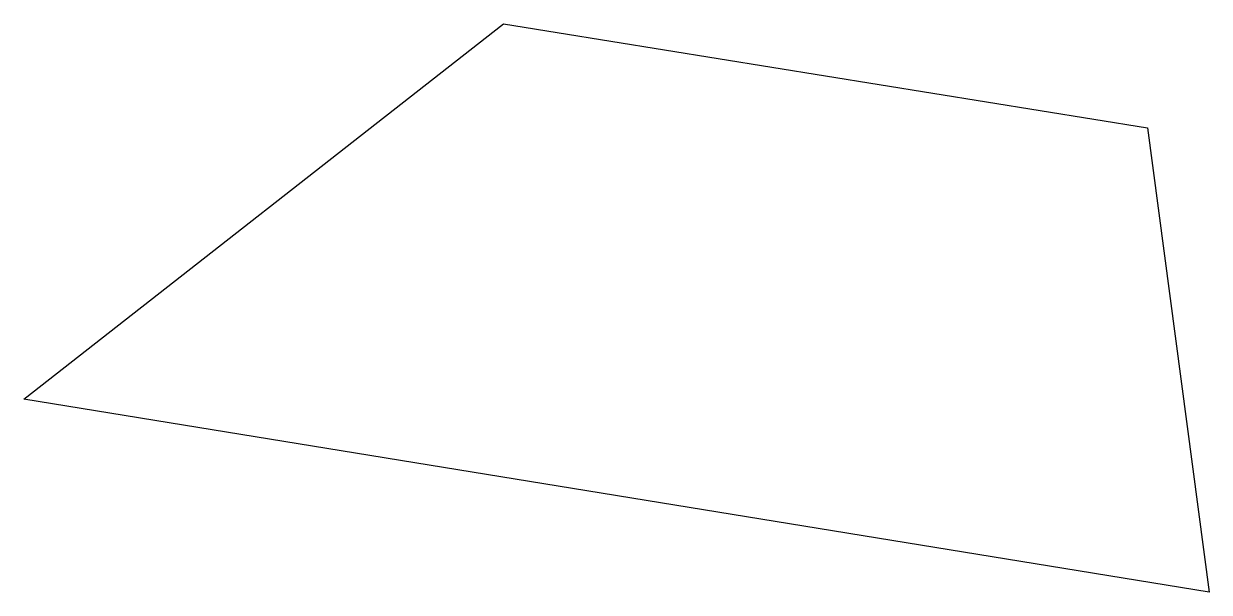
# Model space of a CAD drawing. Header units: millimetres. Extents: x 1879 to 4647, y 899 to 2226.
import ezdxf

# ---------------------------------------------------------------- set-up
doc = ezdxf.new("R2010")
doc.units = ezdxf.units.MM

msp = doc.modelspace()

# ---------------------------------------------------------------- linework, layer by layer
for p, q in [((1879.2, 1349.6), (2999, 2225.6)), ((2999, 2225.6), (4502.8, 1982.6)), ((4502.8, 1982.6), (4646.7, 898.7)), ((4646.7, 898.7), (1879.2, 1349.6))]:
    msp.add_line(p, q)

doc.saveas('drawing.dxf')
